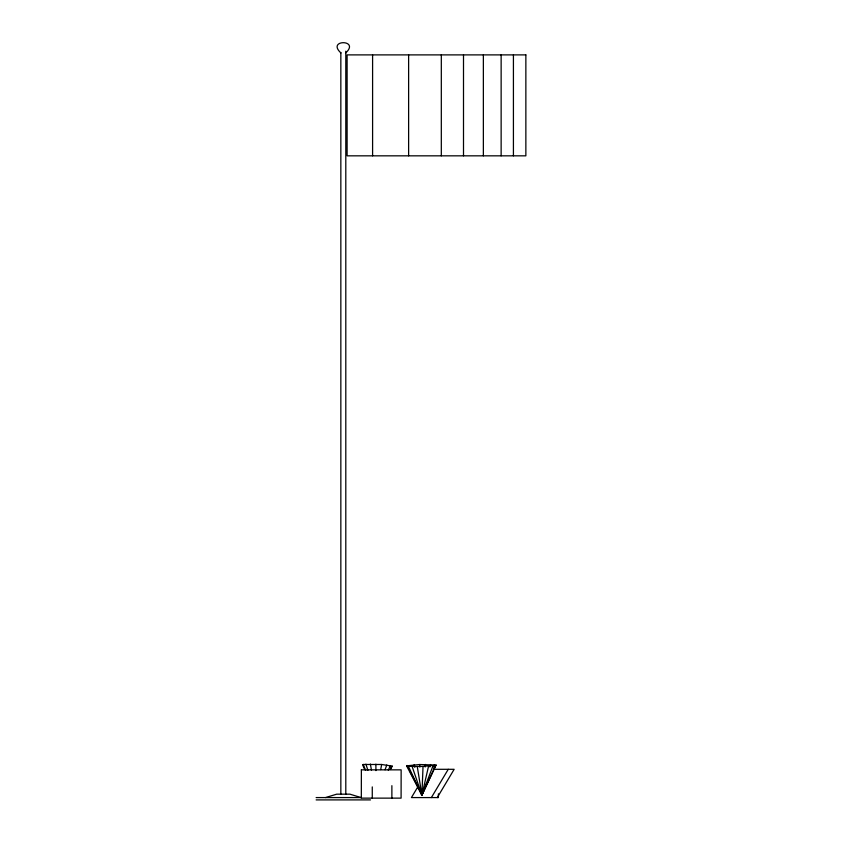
<?xml version="1.0" encoding="UTF-8"?>
<svg xmlns="http://www.w3.org/2000/svg" width="842" height="842" viewBox="0 0 842 842"><rect width="100%" height="100%" fill="white"/><g stroke="black" fill="none" stroke-linecap="round" stroke-linejoin="round"><path stroke-width="1.26" d="M409.928 771.156L421.916 795.111L423.031 766.409L436.114 765.062L419.674 764.515L406.591 765.852L421.916 795.111L436.114 765.062M406.591 765.852L408.349 766.188L421.916 795.111L422.358 791.269M425.157 766.988L425.452 764.431M380.71 769.588L381.658 764.483L392.193 766.125L390.33 769.472M419.474 789.101L421.916 795.111L428.546 766.188M408.349 766.188L412.096 766.409L421.916 795.111L423.305 790.217M429.904 766.957L430.599 764.515M385.057 769.798L386.783 764.968M420.947 791.312L421.916 795.111L432.977 765.852M412.096 766.409L417.253 766.483L421.916 795.111L426.883 782.955M433.346 767.167L434.346 764.736M421.916 795.111L435.63 765.462M388.257 770.093L390.488 765.546M390.414 768.893L392.193 766.125M417.927 786.702L411.433 797.574L438.408 797.574L438.408 793.838M431.378 797.574L448.249 769.304M437.282 797.574L454.154 769.304L433.293 769.304M381.658 764.483L363.207 764.483L362.67 764.968L364.723 769.609M345.694 52.951C360.534 39.279 326.086 39.279 340.926 52.951M325.549 797.574L336.684 794.174L349.946 794.174L361.081 797.574M417.253 766.483L423.031 766.409M316.139 797.574L361.407 797.574M316.139 799.9L370.491 799.9M407.065 765.462L408.212 767.736M363.207 764.483L365.67 770.377M365.912 764.157L367.922 770.346M414.148 764.736L414.801 767.262M370.364 764.041L371.49 770.262M419.674 764.515L419.863 767.062M375.89 764.157L375.911 770.609M513.42 54.888L513.42 155.833M501.137 54.888L501.137 155.833M483.361 54.888L483.361 155.833M463.5 54.888L463.5 155.833M441.313 54.888L441.313 155.833M408.623 54.888L408.623 155.833M391.877 785.67L391.877 798.132M372.596 54.888L372.596 155.833M372.269 786.912L372.269 798.132M345.799 51.204L345.799 794.174M340.842 52.52L340.842 794.174M361.376 769.851L361.323 798.132L401.097 798.132L401.139 769.851L361.355 769.851M525.861 54.888L347.104 54.888L347.104 155.833L525.861 155.833L525.861 54.888"/></g></svg>
